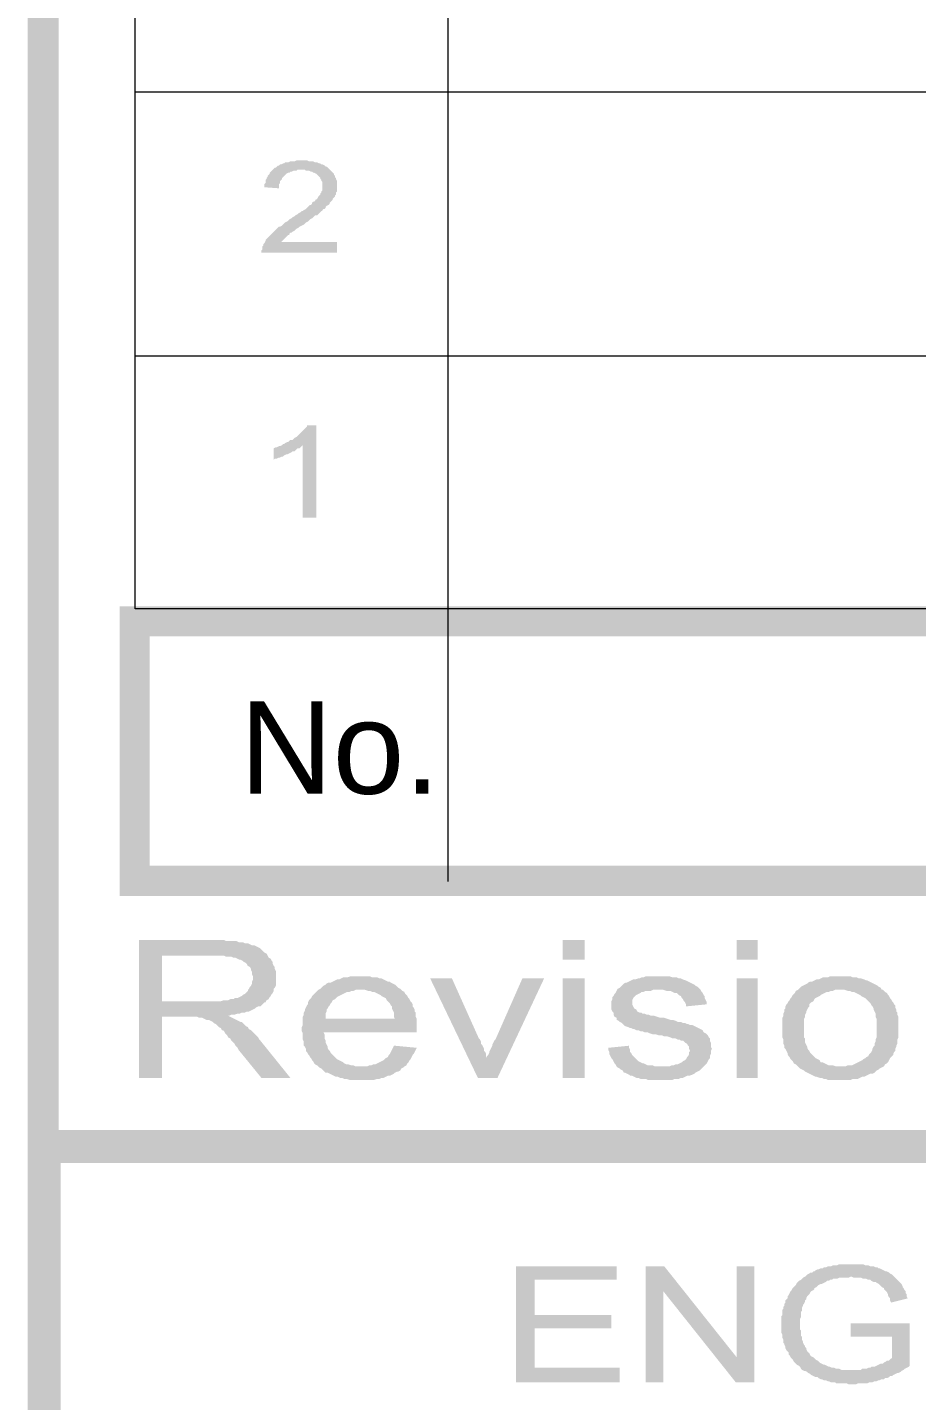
# Model space of a CAD drawing. Header units: millimetres. Extents: x 58 to 2247, y 57 to 1671.
# Drawn here: x 1912.5 to 1981.2, y 448.1 to 554.2 of the extents above; entities that cross this region are included whole.
import ezdxf

# ---------------------------------------------------------------- set-up
doc = ezdxf.new("R2010")
doc.units = ezdxf.units.MM
doc.header["$LTSCALE"] = 0.5
for name, color, linetype in [('PDF_Geometry', 7, 'Continuous'), ('PDF_Solid Fills', 7, 'Continuous'), ('PDF_Text', 7, 'Continuous')]:
    doc.layers.add(name, color=color, linetype=linetype)
doc.styles.add('PDF ArialMT', font='arial.ttf')

msp = doc.modelspace()

# ---------------------------------------------------------------- hatches: boundary and pattern name
at = {"layer": 'PDF_Solid Fills', "transparency": 33554559}
for points in [[(1936.44, 537.59), (1936.44, 536.79), (1930.6, 536.79), (1930.6, 536.87), (1930.6, 536.95), (1930.68, 537.03), (1930.68, 537.19), (1930.68, 537.27), (1930.76, 537.35), (1930.76, 537.35), (1930.76, 537.43), (1930.84, 537.51), (1930.92, 537.67), (1930.92, 537.75), (1931, 537.83), (1931.08, 537.91), (1931.16, 537.99), (1931.24, 538.07), (1931.32, 538.15), (1931.4, 538.23), (1931.48, 538.31), (1931.48, 538.31), (1931.56, 538.39), (1931.64, 538.47), (1931.64, 538.47), (1931.72, 538.55), (1931.8, 538.63), (1931.88, 538.71), (1931.96, 538.79), (1932.04, 538.79), (1932.2, 538.87), (1932.28, 538.95), (1932.36, 539.03), (1932.44, 539.11), (1932.6, 539.19), (1932.68, 539.27), (1932.76, 539.35), (1932.92, 539.43), (1933, 539.51), (1933.16, 539.59), (1933.24, 539.67), (1933.4, 539.75), (1933.48, 539.83), (1933.64, 539.91), (1933.72, 539.99), (1933.8, 539.99), (1933.88, 540.07), (1934.04, 540.15), (1934.12, 540.23), (1934.2, 540.31), (1934.28, 540.39), (1934.36, 540.47), (1934.44, 540.47), (1934.52, 540.55), (1934.52, 540.63), (1934.6, 540.71), (1934.68, 540.71), (1934.76, 540.79), (1934.76, 540.87), (1934.84, 540.87), (1934.84, 540.87), (1934.92, 540.95), (1935, 541.11), (1935.08, 541.19), (1935.16, 541.27), (1935.16, 541.35), (1935.24, 541.43), (1935.24, 541.51), (1935.32, 541.59), (1935.32, 541.67), (1935.32, 541.83), (1935.32, 541.91), (1935.32, 541.91), (1935.32, 542.07), (1935.32, 542.15), (1935.32, 542.23), (1935.24, 542.31), (1935.24, 542.39), (1935.16, 542.47), (1935.16, 542.55), (1935.08, 542.63), (1935, 542.71), (1934.92, 542.79), (1934.92, 542.79), (1934.84, 542.87), (1934.68, 542.95), (1934.6, 542.95), (1934.52, 543.03), (1934.44, 543.03), (1934.28, 543.11), (1934.2, 543.11), (1934.04, 543.11), (1933.96, 543.19), (1933.8, 543.19), (1933.72, 543.19), (1933.56, 543.19), (1933.4, 543.19), (1933.32, 543.11), (1933.16, 543.11), (1933.08, 543.11), (1932.92, 543.03), (1932.84, 543.03), (1932.76, 542.95), (1932.68, 542.95), (1932.52, 542.87), (1932.44, 542.79), (1932.44, 542.79), (1932.36, 542.71), (1932.28, 542.63), (1932.2, 542.55), (1932.2, 542.47), (1932.12, 542.39), (1932.04, 542.31), (1932.04, 542.23), (1932.04, 542.15), (1931.96, 542.07), (1931.96, 541.99), (1931.96, 541.83), (1931.96, 541.75), (1930.84, 541.83), (1930.84, 541.91), (1930.84, 542.07), (1930.92, 542.15), (1930.92, 542.23), (1930.92, 542.39), (1931, 542.47), (1931, 542.55), (1931.08, 542.63), (1931.08, 542.71), (1931.16, 542.79), (1931.24, 542.87), (1931.24, 542.95), (1931.32, 543.03), (1931.4, 543.11), (1931.48, 543.19), (1931.56, 543.27), (1931.64, 543.35), (1931.72, 543.35), (1931.8, 543.43), (1931.88, 543.51), (1931.96, 543.51), (1932.04, 543.59), (1932.12, 543.59), (1932.28, 543.67), (1932.36, 543.67), (1932.44, 543.75), (1932.6, 543.75), (1932.68, 543.75), (1932.84, 543.83), (1932.92, 543.83), (1933.08, 543.83), (1933.16, 543.83), (1933.32, 543.91), (1933.48, 543.91), (1933.56, 543.91), (1933.72, 543.91), (1933.88, 543.91), (1933.96, 543.91), (1934.12, 543.91), (1934.28, 543.83), (1934.36, 543.83), (1934.52, 543.83), (1934.6, 543.83), (1934.76, 543.75), (1934.84, 543.75), (1934.92, 543.75), (1935.08, 543.67), (1935.16, 543.67), (1935.24, 543.59), (1935.32, 543.59), (1935.48, 543.51), (1935.56, 543.43), (1935.64, 543.43), (1935.72, 543.35), (1935.72, 543.35), (1935.8, 543.27), (1935.88, 543.19), (1935.96, 543.11), (1936.04, 543.03), (1936.12, 542.95), (1936.2, 542.87), (1936.2, 542.79), (1936.28, 542.71), (1936.28, 542.63), (1936.36, 542.55), (1936.36, 542.47), (1936.44, 542.31), (1936.44, 542.23), (1936.44, 542.15), (1936.44, 542.07), (1936.44, 541.99), (1936.44, 541.91), (1936.44, 541.83), (1936.44, 541.75), (1936.44, 541.67), (1936.44, 541.51), (1936.36, 541.43), (1936.36, 541.35), (1936.36, 541.27), (1936.28, 541.19), (1936.28, 541.11), (1936.2, 541.03), (1936.12, 540.95), (1936.12, 540.87), (1936.04, 540.79), (1935.96, 540.71), (1935.88, 540.63), (1935.88, 540.55), (1935.8, 540.47), (1935.64, 540.39), (1935.56, 540.31), (1935.56, 540.23), (1935.48, 540.15), (1935.4, 540.15), (1935.32, 540.07), (1935.32, 539.99), (1935.24, 539.99), (1935.16, 539.91), (1935.08, 539.83), (1935, 539.75), (1934.92, 539.67), (1934.76, 539.67), (1934.68, 539.59), (1934.6, 539.51), (1934.52, 539.43), (1934.36, 539.35), (1934.28, 539.27), (1934.2, 539.19), (1934.04, 539.11), (1933.96, 539.03), (1933.88, 538.95), (1933.72, 538.87), (1933.56, 538.79), (1933.48, 538.71), (1933.32, 538.63), (1933.24, 538.55), (1933.16, 538.47), (1933, 538.39), (1932.92, 538.31), (1932.84, 538.31), (1932.76, 538.23), (1932.76, 538.15), (1932.68, 538.15), (1932.6, 538.07), (1932.6, 538.07), (1932.52, 537.99), (1932.44, 537.91), (1932.36, 537.83), (1932.28, 537.75), (1932.2, 537.67), (1932.12, 537.59), (1932.12, 537.59)], [(1934.84, 516.31), (1933.8, 516.31), (1933.8, 521.91), (1933.72, 521.83), (1933.64, 521.75), (1933.56, 521.67), (1933.4, 521.67), (1933.32, 521.59), (1933.24, 521.51), (1933.16, 521.43), (1933, 521.43), (1932.92, 521.35), (1932.76, 521.27), (1932.76, 521.27), (1932.6, 521.19), (1932.52, 521.19), (1932.36, 521.11), (1932.28, 521.03), (1932.2, 521.03), (1932.04, 520.95), (1931.96, 520.95), (1931.8, 520.87), (1931.72, 520.87), (1931.64, 520.87), (1931.56, 520.79), (1931.56, 521.67), (1931.72, 521.75), (1931.8, 521.75), (1931.96, 521.83), (1932.04, 521.83), (1932.2, 521.91), (1932.28, 521.99), (1932.36, 521.99), (1932.44, 522.07), (1932.6, 522.15), (1932.68, 522.15), (1932.76, 522.23), (1932.84, 522.31), (1933, 522.31), (1933.08, 522.39), (1933.16, 522.47), (1933.16, 522.47), (1933.32, 522.55), (1933.4, 522.63), (1933.48, 522.71), (1933.56, 522.79), (1933.64, 522.87), (1933.72, 522.95), (1933.8, 523.03), (1933.88, 523.11), (1933.96, 523.19), (1934.04, 523.27), (1934.12, 523.35), (1934.12, 523.43), (1934.12, 523.43), (1934.84, 523.43)], [(1947.32, 473.03), (1943.64, 480.71), (1945.32, 480.71), (1947.4, 476.07), (1947.48, 475.99), (1947.56, 475.83), (1947.56, 475.67), (1947.64, 475.59), (1947.72, 475.43), (1947.8, 475.27), (1947.8, 475.11), (1947.88, 475.03), (1947.96, 474.87), (1947.96, 474.71), (1948.04, 474.55), (1948.04, 474.55), (1948.04, 474.71), (1948.12, 474.79), (1948.2, 474.95), (1948.2, 475.03), (1948.28, 475.19), (1948.36, 475.35), (1948.44, 475.51), (1948.44, 475.59), (1948.52, 475.75), (1948.6, 475.91), (1948.68, 475.99), (1950.76, 480.71), (1952.44, 480.71), (1948.84, 473.03)], [(1957.4, 475.35), (1959, 475.51), (1959, 475.35), (1959.08, 475.19), (1959.08, 475.03), (1959.16, 474.95), (1959.24, 474.79), (1959.32, 474.71), (1959.48, 474.55), (1959.56, 474.47), (1959.64, 474.39), (1959.72, 474.31), (1959.88, 474.23), (1960.04, 474.15), (1960.12, 474.15), (1960.28, 474.07), (1960.44, 473.99), (1960.6, 473.99), (1960.84, 473.99), (1961, 473.91), (1961.24, 473.91), (1961.4, 473.91), (1961.48, 473.91), (1961.72, 473.91), (1961.88, 473.91), (1962.12, 473.91), (1962.28, 473.99), (1962.44, 473.99), (1962.6, 474.07), (1962.76, 474.07), (1962.92, 474.15), (1963.08, 474.23), (1963.16, 474.31), (1963.32, 474.39), (1963.4, 474.47), (1963.48, 474.63), (1963.56, 474.71), (1963.64, 474.87), (1963.64, 475.03), (1963.72, 475.11), (1963.64, 475.27), (1963.64, 475.43), (1963.56, 475.51), (1963.48, 475.67), (1963.32, 475.75), (1963.24, 475.83), (1963.16, 475.91), (1963, 475.91), (1962.92, 475.99), (1962.76, 475.99), (1962.6, 476.07), (1962.36, 476.07), (1962.2, 476.15), (1961.96, 476.23), (1961.72, 476.23), (1961.56, 476.31), (1961.32, 476.31), (1961.08, 476.39), (1960.84, 476.39), (1960.6, 476.47), (1960.44, 476.55), (1960.2, 476.55), (1960.04, 476.63), (1959.88, 476.63), (1959.72, 476.71), (1959.56, 476.71), (1959.4, 476.79), (1959.32, 476.79), (1959.16, 476.87), (1959.08, 476.87), (1959.08, 476.87), (1958.92, 476.95), (1958.68, 477.03), (1958.6, 477.11), (1958.44, 477.27), (1958.28, 477.35), (1958.2, 477.43), (1958.04, 477.51), (1958.04, 477.67), (1957.88, 477.75), (1957.8, 477.91), (1957.8, 478.07), (1957.72, 478.15), (1957.64, 478.31), (1957.64, 478.47), (1957.64, 478.63), (1957.64, 478.71), (1957.64, 478.79), (1957.64, 478.95), (1957.72, 479.11), (1957.72, 479.27), (1957.8, 479.35), (1957.88, 479.51), (1957.96, 479.59), (1958.04, 479.75), (1958.12, 479.91), (1958.28, 479.99), (1958.36, 480.07), (1958.52, 480.23), (1958.6, 480.31), (1958.76, 480.39), (1958.84, 480.39), (1959, 480.47), (1959.16, 480.55), (1959.32, 480.63), (1959.48, 480.63), (1959.72, 480.71), (1959.8, 480.71), (1959.96, 480.79), (1960.12, 480.79), (1960.28, 480.87), (1960.44, 480.87), (1960.68, 480.87), (1960.84, 480.87), (1961, 480.87), (1961.16, 480.87), (1961.4, 480.87), (1961.56, 480.87), (1961.8, 480.87), (1961.96, 480.87), (1962.12, 480.87), (1962.36, 480.79), (1962.52, 480.79), (1962.68, 480.79), (1962.84, 480.71), (1963, 480.71), (1963.16, 480.63), (1963.16, 480.63), (1963.4, 480.55), (1963.56, 480.47), (1963.72, 480.39), (1963.88, 480.31), (1964.04, 480.23), (1964.12, 480.15), (1964.28, 480.07), (1964.36, 479.99), (1964.44, 479.91), (1964.52, 479.83), (1964.6, 479.67), (1964.68, 479.59), (1964.76, 479.43), (1964.84, 479.35), (1964.84, 479.19), (1964.92, 479.03), (1965, 478.87), (1965, 478.71), (1963.4, 478.55), (1963.4, 478.71), (1963.32, 478.87), (1963.24, 478.95), (1963.16, 479.11), (1963.08, 479.19), (1963, 479.35), (1962.84, 479.43), (1962.76, 479.51), (1962.68, 479.59), (1962.52, 479.59), (1962.36, 479.67), (1962.2, 479.75), (1962.04, 479.75), (1961.88, 479.75), (1961.64, 479.83), (1961.48, 479.83), (1961.32, 479.83), (1961.08, 479.83), (1960.84, 479.83), (1960.68, 479.75), (1960.44, 479.75), (1960.28, 479.75), (1960.12, 479.67), (1959.96, 479.67), (1959.88, 479.59), (1959.72, 479.51), (1959.72, 479.51), (1959.56, 479.43), (1959.4, 479.27), (1959.32, 479.19), (1959.24, 479.03), (1959.24, 478.95), (1959.24, 478.79), (1959.24, 478.71), (1959.32, 478.55), (1959.4, 478.39), (1959.4, 478.39), (1959.56, 478.31), (1959.64, 478.15), (1959.8, 478.07), (1959.96, 478.07), (1960.04, 477.99), (1960.12, 477.99), (1960.2, 477.99), (1960.36, 477.91), (1960.52, 477.91), (1960.68, 477.83), (1960.92, 477.83), (1961.16, 477.75), (1961.4, 477.67), (1961.48, 477.67), (1961.72, 477.67), (1961.96, 477.59), (1962.2, 477.51), (1962.36, 477.51), (1962.6, 477.43), (1962.76, 477.35), (1963, 477.35), (1963.16, 477.27), (1963.32, 477.27), (1963.48, 477.19), (1963.56, 477.19), (1963.72, 477.11), (1963.8, 477.11), (1963.88, 477.11), (1964.04, 477.03), (1964.2, 476.95), (1964.36, 476.87), (1964.52, 476.79), (1964.68, 476.71), (1964.76, 476.55), (1964.92, 476.47), (1965, 476.39), (1965.08, 476.31), (1965.16, 476.15), (1965.24, 476.07), (1965.24, 475.91), (1965.32, 475.75), (1965.32, 475.59), (1965.32, 475.43), (1965.4, 475.27), (1965.4, 475.27), (1965.32, 475.11), (1965.32, 475.03), (1965.32, 474.87), (1965.24, 474.71), (1965.24, 474.55), (1965.16, 474.47), (1965.08, 474.31), (1965, 474.15), (1964.92, 474.07), (1964.76, 473.91), (1964.68, 473.83), (1964.6, 473.75), (1964.44, 473.59), (1964.28, 473.51), (1964.12, 473.43), (1964.04, 473.35), (1963.88, 473.27), (1963.64, 473.19), (1963.48, 473.19), (1963.32, 473.11), (1963.16, 473.03), (1963, 473.03), (1962.84, 472.95), (1962.68, 472.95), (1962.52, 472.95), (1962.36, 472.87), (1962.12, 472.87), (1961.96, 472.87), (1961.8, 472.87), (1961.56, 472.87), (1961.48, 472.87), (1961.24, 472.87), (1961.08, 472.87), (1960.84, 472.87), (1960.6, 472.87), (1960.44, 472.87), (1960.28, 472.95), (1960.04, 472.95), (1959.88, 472.95), (1959.72, 473.03), (1959.56, 473.03), (1959.4, 473.11), (1959.24, 473.19), (1959.08, 473.19), (1959, 473.27), (1958.84, 473.35), (1958.68, 473.43), (1958.6, 473.43), (1958.52, 473.59), (1958.36, 473.67), (1958.28, 473.75), (1958.12, 473.83), (1958.04, 473.91), (1957.96, 474.07), (1957.88, 474.15), (1957.8, 474.31), (1957.72, 474.47), (1957.64, 474.55), (1957.56, 474.71), (1957.48, 474.87), (1957.48, 475.03), (1957.4, 475.19), (1957.4, 475.35)], [(1950.28, 449.51), (1950.28, 458.47), (1958.04, 458.47), (1958.04, 457.43), (1951.72, 457.43), (1951.72, 454.71), (1957.64, 454.71), (1957.64, 453.67), (1951.72, 453.67), (1951.72, 450.63), (1958.28, 450.63), (1958.28, 449.51)], [(1960.28, 449.51), (1960.28, 458.47), (1961.72, 458.47), (1967.32, 451.43), (1967.32, 458.47), (1968.68, 458.47), (1968.68, 449.51), (1967.24, 449.51), (1961.64, 456.55), (1961.64, 449.51)], [(1976.12, 453.03), (1976.12, 454.07), (1980.68, 454.07), (1980.68, 450.79), (1980.6, 450.71), (1980.44, 450.63), (1980.28, 450.55), (1980.2, 450.47), (1980.04, 450.39), (1979.96, 450.31), (1979.8, 450.23), (1979.72, 450.23), (1979.56, 450.15), (1979.4, 450.07), (1979.32, 449.99), (1979.16, 449.99), (1979.08, 449.91), (1978.92, 449.83), (1978.76, 449.83), (1978.68, 449.75), (1978.52, 449.75), (1978.36, 449.67), (1978.28, 449.67), (1978.12, 449.59), (1977.96, 449.59), (1977.8, 449.51), (1977.64, 449.51), (1977.56, 449.51), (1977.4, 449.43), (1977.24, 449.43), (1977.08, 449.43), (1976.92, 449.43), (1976.76, 449.43), (1976.68, 449.43), (1976.52, 449.35), (1976.36, 449.35), (1976.28, 449.35), (1976.12, 449.35), (1975.96, 449.35), (1975.8, 449.43), (1975.64, 449.43), (1975.48, 449.43), (1975.32, 449.43), (1975.16, 449.43), (1975, 449.43), (1974.92, 449.51), (1974.76, 449.51), (1974.6, 449.51), (1974.44, 449.59), (1974.36, 449.59), (1974.2, 449.67), (1974.04, 449.67), (1973.88, 449.75), (1973.8, 449.75), (1973.64, 449.83), (1973.56, 449.91), (1973.4, 449.91), (1973.4, 449.91), (1973.24, 449.99), (1973.08, 450.07), (1973, 450.15), (1972.84, 450.23), (1972.76, 450.31), (1972.6, 450.39), (1972.52, 450.39), (1972.36, 450.47), (1972.28, 450.55), (1972.2, 450.71), (1972.12, 450.79), (1971.96, 450.87), (1971.88, 450.95), (1971.8, 451.03), (1971.72, 451.11), (1971.64, 451.27), (1971.56, 451.35), (1971.48, 451.43), (1971.4, 451.59), (1971.4, 451.59), (1971.32, 451.67), (1971.32, 451.83), (1971.24, 451.91), (1971.16, 451.99), (1971.08, 452.15), (1971.08, 452.23), (1971, 452.39), (1971, 452.47), (1970.92, 452.55), (1970.92, 452.71), (1970.92, 452.79), (1970.84, 452.95), (1970.84, 453.03), (1970.84, 453.19), (1970.76, 453.35), (1970.76, 453.43), (1970.76, 453.59), (1970.76, 453.67), (1970.76, 453.83), (1970.76, 453.99), (1970.76, 453.99), (1970.76, 454.07), (1970.76, 454.23), (1970.76, 454.31), (1970.76, 454.47), (1970.76, 454.63), (1970.84, 454.71), (1970.84, 454.87), (1970.84, 454.95), (1970.84, 455.11), (1970.92, 455.19), (1970.92, 455.35), (1971, 455.43), (1971, 455.59), (1971.08, 455.67), (1971.08, 455.83), (1971.16, 455.91), (1971.24, 455.99), (1971.24, 456.15), (1971.32, 456.23), (1971.4, 456.39), (1971.4, 456.39), (1971.48, 456.55), (1971.56, 456.63), (1971.64, 456.79), (1971.72, 456.87), (1971.8, 456.95), (1971.88, 457.03), (1971.96, 457.19), (1972.04, 457.27), (1972.12, 457.35), (1972.28, 457.43), (1972.36, 457.51), (1972.44, 457.59), (1972.6, 457.67), (1972.68, 457.75), (1972.76, 457.83), (1972.92, 457.91), (1973, 457.99), (1973.16, 457.99), (1973.24, 458.07), (1973.32, 458.07), (1973.4, 458.15), (1973.56, 458.23), (1973.64, 458.23), (1973.8, 458.31), (1973.96, 458.31), (1974.04, 458.39), (1974.2, 458.39), (1974.36, 458.47), (1974.52, 458.47), (1974.6, 458.47), (1974.76, 458.55), (1974.92, 458.55), (1975.08, 458.55), (1975.24, 458.63), (1975.32, 458.63), (1975.48, 458.63), (1975.64, 458.63), (1975.8, 458.63), (1975.96, 458.63), (1976.12, 458.63), (1976.28, 458.63), (1976.44, 458.63), (1976.6, 458.63), (1976.76, 458.63), (1976.92, 458.63), (1977.08, 458.63), (1977.24, 458.55), (1977.32, 458.55), (1977.48, 458.55), (1977.64, 458.47), (1977.8, 458.47), (1977.88, 458.47), (1978.04, 458.39), (1978.2, 458.39), (1978.28, 458.31), (1978.36, 458.31), (1978.52, 458.23), (1978.68, 458.15), (1978.84, 458.07), (1978.92, 458.07), (1979.08, 457.99), (1979.16, 457.91), (1979.32, 457.83), (1979.4, 457.75), (1979.48, 457.67), (1979.56, 457.59), (1979.64, 457.51), (1979.72, 457.43), (1979.8, 457.35), (1979.88, 457.27), (1979.96, 457.19), (1980.04, 457.11), (1980.12, 456.95), (1980.12, 456.87), (1980.2, 456.79), (1980.28, 456.63), (1980.36, 456.55), (1980.36, 456.39), (1980.44, 456.31), (1980.44, 456.15), (1980.52, 455.99), (1980.52, 455.99), (1979.24, 455.67), (1979.16, 455.83), (1979.16, 455.99), (1979.08, 456.07), (1979, 456.23), (1979, 456.31), (1978.92, 456.47), (1978.84, 456.55), (1978.76, 456.63), (1978.68, 456.71), (1978.68, 456.79), (1978.52, 456.87), (1978.44, 456.95), (1978.36, 457.03), (1978.28, 457.11), (1978.12, 457.19), (1978.04, 457.27), (1977.88, 457.27), (1977.72, 457.35), (1977.64, 457.43), (1977.48, 457.43), (1977.32, 457.51), (1977.24, 457.51), (1977.08, 457.51), (1976.92, 457.59), (1976.76, 457.59), (1976.6, 457.59), (1976.52, 457.59), (1976.36, 457.59), (1976.2, 457.67), (1976.12, 457.67), (1975.96, 457.59), (1975.8, 457.59), (1975.64, 457.59), (1975.48, 457.59), (1975.32, 457.59), (1975.24, 457.59), (1975.08, 457.51), (1974.92, 457.51), (1974.76, 457.51), (1974.68, 457.43), (1974.52, 457.43), (1974.44, 457.35), (1974.28, 457.35), (1974.2, 457.27), (1974.04, 457.19), (1973.88, 457.11), (1973.8, 457.11), (1973.64, 457.03), (1973.56, 456.95), (1973.48, 456.87), (1973.32, 456.79), (1973.32, 456.71), (1973.24, 456.63), (1973.08, 456.55), (1973, 456.47), (1972.92, 456.31), (1972.84, 456.23), (1972.76, 456.15), (1972.68, 455.99), (1972.68, 455.91), (1972.6, 455.83), (1972.6, 455.75), (1972.52, 455.59), (1972.44, 455.51), (1972.44, 455.43), (1972.36, 455.27), (1972.36, 455.19), (1972.36, 455.03), (1972.28, 454.95), (1972.28, 454.79), (1972.28, 454.71), (1972.28, 454.55), (1972.2, 454.39), (1972.2, 454.31), (1972.2, 454.15), (1972.2, 454.07), (1972.2, 453.91), (1972.2, 453.75), (1972.2, 453.59), (1972.28, 453.51), (1972.28, 453.35), (1972.28, 453.27), (1972.28, 453.11), (1972.36, 453.03), (1972.36, 452.87), (1972.36, 452.79), (1972.44, 452.63), (1972.44, 452.55), (1972.52, 452.39), (1972.6, 452.31), (1972.6, 452.23), (1972.68, 452.15), (1972.68, 452.07), (1972.76, 451.91), (1972.84, 451.83), (1972.92, 451.75), (1973, 451.59), (1973.08, 451.51), (1973.24, 451.43), (1973.32, 451.35), (1973.4, 451.27), (1973.56, 451.19), (1973.64, 451.11), (1973.72, 451.03), (1973.88, 450.95), (1974.04, 450.87), (1974.12, 450.87), (1974.12, 450.87), (1974.28, 450.79), (1974.44, 450.71), (1974.52, 450.71), (1974.68, 450.63), (1974.84, 450.63), (1975, 450.55), (1975.08, 450.55), (1975.24, 450.55), (1975.4, 450.47), (1975.56, 450.47), (1975.72, 450.47), (1975.88, 450.47), (1975.96, 450.47), (1976.12, 450.47), (1976.12, 450.47), (1976.28, 450.47), (1976.44, 450.47), (1976.6, 450.47), (1976.76, 450.47), (1976.92, 450.47), (1977, 450.55), (1977.16, 450.55), (1977.32, 450.55), (1977.48, 450.63), (1977.64, 450.63), (1977.72, 450.71), (1977.88, 450.71), (1977.96, 450.71), (1978.12, 450.79), (1978.28, 450.87), (1978.44, 450.95), (1978.6, 450.95), (1978.68, 451.03), (1978.84, 451.11), (1978.92, 451.19), (1979.08, 451.19), (1979.16, 451.27), (1979.24, 451.35), (1979.32, 451.35), (1979.32, 453.03)]]:
    msp.add_hatch(color=256, dxfattribs=at).paths.add_polyline_path(points)
h = msp.add_hatch(color=256, dxfattribs=at)
h.paths.add_polyline_path([(1921.16, 473.03), (1921.16, 483.67), (1927, 483.67), (1927.24, 483.67), (1927.48, 483.67), (1927.72, 483.67), (1927.88, 483.59), (1928.12, 483.59), (1928.28, 483.59), (1928.52, 483.59), (1928.68, 483.59), (1928.84, 483.51), (1929, 483.51), (1929.16, 483.51), (1929.32, 483.43), (1929.48, 483.43), (1929.56, 483.43), (1929.72, 483.35), (1929.88, 483.27), (1930.04, 483.27), (1930.2, 483.19), (1930.36, 483.11), (1930.52, 483.03), (1930.6, 482.95), (1930.76, 482.79), (1930.84, 482.71), (1931, 482.63), (1931.08, 482.47), (1931.16, 482.31), (1931.32, 482.23), (1931.4, 482.07), (1931.48, 481.99), (1931.48, 481.83), (1931.56, 481.67), (1931.64, 481.59), (1931.64, 481.43), (1931.72, 481.27), (1931.72, 481.11), (1931.72, 480.95), (1931.72, 480.87), (1931.72, 480.71), (1931.72, 480.63), (1931.72, 480.47), (1931.72, 480.31), (1931.72, 480.15), (1931.64, 479.99), (1931.56, 479.91), (1931.56, 479.75), (1931.48, 479.59), (1931.4, 479.51), (1931.32, 479.35), (1931.24, 479.27), (1931.16, 479.11), (1931, 479.03), (1930.92, 478.87), (1930.84, 478.87), (1930.76, 478.79), (1930.6, 478.63), (1930.52, 478.55), (1930.36, 478.55), (1930.2, 478.47), (1930.12, 478.39), (1929.96, 478.31), (1929.8, 478.23), (1929.64, 478.15), (1929.48, 478.15), (1929.32, 478.07), (1929.08, 478.07), (1928.92, 477.99), (1928.76, 477.99), (1928.52, 477.91), (1928.28, 477.91), (1928.12, 477.83), (1928.04, 477.83), (1928.2, 477.75), (1928.36, 477.67), (1928.52, 477.59), (1928.68, 477.51), (1928.84, 477.43), (1929, 477.35), (1929.08, 477.35), (1929.16, 477.27), (1929.32, 477.11), (1929.4, 477.03), (1929.56, 476.95), (1929.64, 476.79), (1929.8, 476.71), (1929.88, 476.63), (1930.04, 476.47), (1930.12, 476.39), (1930.28, 476.23), (1930.36, 476.15), (1930.44, 475.99), (1930.52, 475.91), (1932.84, 473.03), (1930.6, 473.03), (1928.84, 475.19), (1928.76, 475.35), (1928.6, 475.51), (1928.52, 475.67), (1928.36, 475.83), (1928.28, 475.91), (1928.2, 476.07), (1928.04, 476.15), (1927.96, 476.31), (1927.88, 476.39), (1927.8, 476.47), (1927.72, 476.63), (1927.64, 476.71), (1927.56, 476.71), (1927.48, 476.87), (1927.32, 476.95), (1927.16, 477.11), (1927.08, 477.19), (1926.92, 477.27), (1926.84, 477.35), (1926.68, 477.43), (1926.52, 477.51), (1926.36, 477.51), (1926.2, 477.59), (1926.04, 477.67), (1925.88, 477.67), (1925.8, 477.67), (1925.64, 477.75), (1925.48, 477.75), (1925.24, 477.75), (1925, 477.75), (1924.92, 477.75), (1922.92, 477.75), (1922.92, 473.03)], flags=0)
h.paths.add_polyline_path([(1922.92, 478.95), (1926.68, 478.95), (1926.92, 478.95), (1927.08, 478.95), (1927.32, 478.95), (1927.48, 478.95), (1927.72, 479.03), (1927.88, 479.03), (1928.04, 479.03), (1928.2, 479.11), (1928.36, 479.11), (1928.52, 479.11), (1928.52, 479.19), (1928.76, 479.19), (1928.92, 479.27), (1929.08, 479.35), (1929.16, 479.43), (1929.32, 479.51), (1929.48, 479.67), (1929.56, 479.75), (1929.56, 479.83), (1929.64, 479.91), (1929.72, 480.07), (1929.8, 480.15), (1929.88, 480.31), (1929.88, 480.47), (1929.96, 480.63), (1929.96, 480.71), (1929.96, 480.87), (1929.88, 481.03), (1929.88, 481.19), (1929.8, 481.35), (1929.8, 481.43), (1929.72, 481.59), (1929.56, 481.67), (1929.48, 481.83), (1929.4, 481.91), (1929.24, 481.99), (1929.16, 482.07), (1929, 482.15), (1928.92, 482.15), (1928.76, 482.23), (1928.6, 482.31), (1928.44, 482.31), (1928.28, 482.39), (1928.12, 482.39), (1927.88, 482.39), (1927.72, 482.47), (1927.48, 482.47), (1927.24, 482.47), (1927.08, 482.47), (1922.92, 482.47)], flags=0)
h = msp.add_hatch(color=256, dxfattribs=at)
h.paths.add_polyline_path([(1940.92, 475.51), (1942.6, 475.35), (1942.52, 475.19), (1942.44, 475.03), (1942.36, 474.87), (1942.28, 474.79), (1942.2, 474.63), (1942.12, 474.47), (1942.04, 474.39), (1941.96, 474.23), (1941.88, 474.15), (1941.8, 473.99), (1941.64, 473.91), (1941.56, 473.83), (1941.4, 473.75), (1941.32, 473.59), (1941.16, 473.51), (1941.08, 473.51), (1940.92, 473.43), (1940.84, 473.35), (1940.68, 473.27), (1940.52, 473.19), (1940.36, 473.19), (1940.2, 473.11), (1940.04, 473.03), (1939.88, 473.03), (1939.72, 472.95), (1939.56, 472.95), (1939.32, 472.87), (1939.16, 472.87), (1939, 472.87), (1938.76, 472.87), (1938.6, 472.87), (1938.36, 472.87), (1938.36, 472.87), (1938.12, 472.87), (1937.96, 472.87), (1937.72, 472.87), (1937.56, 472.87), (1937.4, 472.87), (1937.16, 472.95), (1937, 472.95), (1936.84, 473.03), (1936.68, 473.03), (1936.52, 473.11), (1936.36, 473.11), (1936.2, 473.19), (1936.04, 473.27), (1935.88, 473.35), (1935.72, 473.43), (1935.56, 473.43), (1935.48, 473.51), (1935.32, 473.67), (1935.24, 473.75), (1935.08, 473.83), (1935, 473.91), (1934.92, 473.99), (1934.76, 474.07), (1934.68, 474.15), (1934.6, 474.31), (1934.52, 474.39), (1934.44, 474.55), (1934.36, 474.63), (1934.28, 474.79), (1934.2, 474.87), (1934.12, 475.03), (1934.04, 475.11), (1934.04, 475.27), (1933.96, 475.43), (1933.88, 475.51), (1933.88, 475.67), (1933.88, 475.83), (1933.8, 475.99), (1933.8, 476.15), (1933.8, 476.31), (1933.8, 476.47), (1933.72, 476.63), (1933.72, 476.79), (1933.72, 476.79), (1933.72, 476.95), (1933.8, 477.11), (1933.8, 477.27), (1933.8, 477.43), (1933.8, 477.59), (1933.8, 477.75), (1933.88, 477.91), (1933.88, 478.07), (1933.96, 478.23), (1933.96, 478.31), (1934.04, 478.47), (1934.12, 478.63), (1934.2, 478.71), (1934.2, 478.87), (1934.28, 479.03), (1934.36, 479.11), (1934.44, 479.19), (1934.52, 479.35), (1934.6, 479.43), (1934.76, 479.59), (1934.84, 479.67), (1934.92, 479.75), (1935, 479.83), (1935.16, 479.91), (1935.24, 479.99), (1935.4, 480.15), (1935.56, 480.23), (1935.64, 480.31), (1935.8, 480.39), (1935.96, 480.39), (1936.12, 480.47), (1936.28, 480.55), (1936.44, 480.63), (1936.6, 480.63), (1936.76, 480.71), (1936.92, 480.79), (1937.08, 480.79), (1937.24, 480.79), (1937.48, 480.87), (1937.64, 480.87), (1937.8, 480.87), (1938.04, 480.87), (1938.2, 480.87), (1938.28, 480.87), (1938.44, 480.87), (1938.6, 480.87), (1938.84, 480.87), (1939, 480.87), (1939.16, 480.79), (1939.32, 480.79), (1939.56, 480.79), (1939.72, 480.71), (1939.88, 480.71), (1940.04, 480.63), (1940.2, 480.55), (1940.36, 480.47), (1940.52, 480.47), (1940.6, 480.39), (1940.76, 480.31), (1940.92, 480.23), (1941.08, 480.07), (1941.16, 479.99), (1941.32, 479.91), (1941.4, 479.83), (1941.48, 479.75), (1941.64, 479.67), (1941.72, 479.51), (1941.8, 479.43), (1941.88, 479.35), (1941.96, 479.19), (1942.04, 479.11), (1942.12, 478.95), (1942.2, 478.87), (1942.28, 478.71), (1942.28, 478.55), (1942.36, 478.47), (1942.44, 478.31), (1942.44, 478.15), (1942.52, 478.07), (1942.52, 477.91), (1942.52, 477.75), (1942.6, 477.59), (1942.6, 477.43), (1942.6, 477.27), (1942.6, 477.11), (1942.6, 476.95), (1942.6, 476.87), (1942.6, 476.79), (1942.6, 476.63), (1942.6, 476.55), (1935.4, 476.55), (1935.48, 476.39), (1935.48, 476.23), (1935.48, 476.07), (1935.56, 475.91), (1935.56, 475.75), (1935.64, 475.59), (1935.72, 475.43), (1935.72, 475.35), (1935.8, 475.19), (1935.88, 475.11), (1935.96, 474.95), (1936.04, 474.87), (1936.12, 474.79), (1936.28, 474.63), (1936.36, 474.55), (1936.44, 474.47), (1936.6, 474.39), (1936.76, 474.31), (1936.92, 474.23), (1937, 474.15), (1937.16, 474.07), (1937.32, 474.07), (1937.56, 473.99), (1937.72, 473.99), (1937.88, 473.91), (1938.04, 473.91), (1938.2, 473.91), (1938.36, 473.91), (1938.52, 473.91), (1938.76, 473.91), (1938.92, 473.99), (1939.08, 473.99), (1939.24, 474.07), (1939.4, 474.07), (1939.56, 474.15), (1939.72, 474.23), (1939.88, 474.31), (1939.88, 474.31), (1940.04, 474.39), (1940.12, 474.47), (1940.2, 474.55), (1940.36, 474.63), (1940.44, 474.79), (1940.52, 474.87), (1940.6, 475.03), (1940.68, 475.19), (1940.76, 475.35), (1940.84, 475.51), (1940.92, 475.51)], flags=0)
h.paths.add_polyline_path([(1935.56, 477.59), (1940.92, 477.59), (1940.84, 477.75), (1940.84, 477.91), (1940.84, 478.07), (1940.76, 478.23), (1940.68, 478.39), (1940.68, 478.55), (1940.6, 478.63), (1940.52, 478.79), (1940.44, 478.87), (1940.36, 478.95), (1940.28, 479.03), (1940.2, 479.19), (1940.04, 479.27), (1939.88, 479.35), (1939.8, 479.43), (1939.64, 479.51), (1939.48, 479.59), (1939.32, 479.67), (1939.16, 479.67), (1939, 479.75), (1938.84, 479.75), (1938.6, 479.83), (1938.44, 479.83), (1938.28, 479.83), (1938.04, 479.83), (1937.88, 479.83), (1937.72, 479.75), (1937.56, 479.75), (1937.4, 479.67), (1937.24, 479.67), (1937.08, 479.59), (1936.92, 479.51), (1936.76, 479.43), (1936.6, 479.35), (1936.44, 479.27), (1936.36, 479.19), (1936.28, 479.11), (1936.12, 479.03), (1936.04, 478.87), (1935.96, 478.79), (1935.88, 478.63), (1935.8, 478.55), (1935.72, 478.39), (1935.64, 478.31), (1935.64, 478.15), (1935.56, 477.99), (1935.56, 477.83), (1935.56, 477.67), (1935.56, 477.59)], flags=0)
h = msp.add_hatch(color=256, dxfattribs=at)
h.paths.add_polyline_path([(1970.84, 476.87), (1970.84, 477.03), (1970.84, 477.19), (1970.84, 477.35), (1970.84, 477.51), (1970.84, 477.67), (1970.92, 477.83), (1970.92, 477.99), (1971, 478.15), (1971, 478.31), (1971.08, 478.39), (1971.08, 478.55), (1971.16, 478.71), (1971.24, 478.79), (1971.32, 478.95), (1971.4, 479.03), (1971.48, 479.19), (1971.56, 479.27), (1971.64, 479.43), (1971.72, 479.51), (1971.8, 479.59), (1971.88, 479.75), (1972.04, 479.83), (1972.12, 479.91), (1972.2, 479.99), (1972.28, 480.07), (1972.44, 480.15), (1972.6, 480.23), (1972.76, 480.31), (1972.84, 480.39), (1973, 480.47), (1973.16, 480.47), (1973.32, 480.55), (1973.48, 480.63), (1973.64, 480.63), (1973.8, 480.71), (1973.96, 480.79), (1974.2, 480.79), (1974.36, 480.79), (1974.52, 480.87), (1974.68, 480.87), (1974.92, 480.87), (1975.08, 480.87), (1975.24, 480.87), (1975.32, 480.87), (1975.56, 480.87), (1975.72, 480.87), (1975.88, 480.87), (1976.12, 480.87), (1976.28, 480.79), (1976.44, 480.79), (1976.6, 480.79), (1976.76, 480.71), (1976.92, 480.71), (1977.16, 480.63), (1977.32, 480.55), (1977.4, 480.55), (1977.56, 480.47), (1977.72, 480.39), (1977.88, 480.31), (1978.04, 480.23), (1978.2, 480.15), (1978.28, 480.07), (1978.44, 479.99), (1978.52, 479.83), (1978.6, 479.83), (1978.68, 479.75), (1978.76, 479.67), (1978.92, 479.59), (1979, 479.43), (1979.08, 479.35), (1979.16, 479.19), (1979.24, 479.11), (1979.32, 478.95), (1979.4, 478.87), (1979.48, 478.71), (1979.56, 478.63), (1979.56, 478.47), (1979.64, 478.31), (1979.64, 478.15), (1979.72, 478.07), (1979.72, 477.91), (1979.8, 477.75), (1979.8, 477.59), (1979.8, 477.43), (1979.8, 477.27), (1979.8, 477.11), (1979.8, 476.95), (1979.8, 476.79), (1979.8, 476.63), (1979.8, 476.47), (1979.8, 476.31), (1979.8, 476.15), (1979.72, 475.99), (1979.72, 475.83), (1979.72, 475.67), (1979.64, 475.51), (1979.64, 475.43), (1979.56, 475.27), (1979.56, 475.11), (1979.48, 475.03), (1979.4, 474.87), (1979.4, 474.79), (1979.32, 474.71), (1979.24, 474.63), (1979.16, 474.55), (1979.08, 474.39), (1979, 474.23), (1978.92, 474.15), (1978.76, 474.07), (1978.68, 473.91), (1978.52, 473.83), (1978.36, 473.75), (1978.28, 473.67), (1978.12, 473.59), (1977.96, 473.43), (1977.8, 473.35), (1977.64, 473.35), (1977.48, 473.27), (1977.32, 473.19), (1977.16, 473.11), (1977, 473.11), (1976.84, 473.03), (1976.68, 472.95), (1976.52, 472.95), (1976.28, 472.95), (1976.12, 472.87), (1975.96, 472.87), (1975.8, 472.87), (1975.56, 472.87), (1975.4, 472.87), (1975.32, 472.87), (1975.16, 472.87), (1974.92, 472.87), (1974.76, 472.87), (1974.52, 472.87), (1974.36, 472.87), (1974.2, 472.95), (1974.04, 472.95), (1973.88, 473.03), (1973.72, 473.03), (1973.48, 473.11), (1973.4, 473.11), (1973.24, 473.19), (1973.08, 473.27), (1972.92, 473.35), (1972.76, 473.43), (1972.6, 473.51), (1972.52, 473.59), (1972.36, 473.67), (1972.2, 473.75), (1972.12, 473.83), (1972.04, 473.91), (1971.96, 473.99), (1971.88, 474.07), (1971.72, 474.15), (1971.64, 474.31), (1971.56, 474.39), (1971.48, 474.47), (1971.4, 474.63), (1971.32, 474.71), (1971.24, 474.87), (1971.24, 474.95), (1971.16, 475.11), (1971.08, 475.27), (1971, 475.35), (1971, 475.51), (1970.92, 475.67), (1970.92, 475.83), (1970.92, 475.99), (1970.84, 476.15), (1970.84, 476.31), (1970.84, 476.47), (1970.84, 476.63), (1970.84, 476.79), (1970.84, 476.87)], flags=0)
h.paths.add_polyline_path([(1972.52, 476.87), (1972.52, 476.71), (1972.52, 476.55), (1972.52, 476.31), (1972.52, 476.15), (1972.6, 476.07), (1972.6, 475.91), (1972.6, 475.75), (1972.68, 475.59), (1972.76, 475.43), (1972.76, 475.35), (1972.84, 475.19), (1972.92, 475.11), (1973, 474.95), (1973.08, 474.87), (1973.16, 474.79), (1973.24, 474.71), (1973.32, 474.63), (1973.4, 474.55), (1973.56, 474.47), (1973.72, 474.39), (1973.8, 474.23), (1973.96, 474.23), (1974.12, 474.15), (1974.28, 474.07), (1974.44, 473.99), (1974.6, 473.99), (1974.76, 473.99), (1975, 473.91), (1975.16, 473.91), (1975.32, 473.91), (1975.48, 473.91), (1975.72, 473.91), (1975.88, 473.99), (1976.04, 473.99), (1976.2, 473.99), (1976.36, 474.07), (1976.52, 474.15), (1976.68, 474.23), (1976.84, 474.31), (1977, 474.39), (1977.08, 474.47), (1977.24, 474.55), (1977.32, 474.63), (1977.48, 474.71), (1977.56, 474.87), (1977.64, 474.95), (1977.72, 475.03), (1977.8, 475.19), (1977.8, 475.27), (1977.88, 475.43), (1977.96, 475.51), (1977.96, 475.67), (1978.04, 475.83), (1978.04, 475.99), (1978.12, 476.15), (1978.12, 476.31), (1978.12, 476.47), (1978.12, 476.63), (1978.12, 476.79), (1978.12, 476.87), (1978.12, 477.11), (1978.12, 477.27), (1978.12, 477.43), (1978.12, 477.59), (1978.04, 477.75), (1978.04, 477.91), (1978.04, 477.99), (1977.96, 478.15), (1977.88, 478.31), (1977.88, 478.39), (1977.8, 478.55), (1977.72, 478.63), (1977.64, 478.79), (1977.56, 478.87), (1977.48, 478.95), (1977.32, 479.11), (1977.32, 479.11), (1977.24, 479.19), (1977.08, 479.27), (1976.92, 479.35), (1976.84, 479.43), (1976.68, 479.51), (1976.52, 479.59), (1976.36, 479.67), (1976.2, 479.67), (1976.04, 479.75), (1975.88, 479.75), (1975.64, 479.83), (1975.48, 479.83), (1975.32, 479.83), (1975.16, 479.83), (1974.92, 479.83), (1974.76, 479.75), (1974.6, 479.75), (1974.44, 479.67), (1974.28, 479.67), (1974.12, 479.59), (1973.96, 479.51), (1973.8, 479.43), (1973.72, 479.35), (1973.56, 479.27), (1973.4, 479.19), (1973.32, 479.11), (1973.24, 478.95), (1973.08, 478.87), (1973, 478.79), (1972.92, 478.71), (1972.92, 478.55), (1972.84, 478.47), (1972.76, 478.31), (1972.68, 478.15), (1972.68, 478.07), (1972.6, 477.91), (1972.6, 477.75), (1972.52, 477.59), (1972.52, 477.43), (1972.52, 477.27), (1972.52, 477.11), (1972.52, 476.95), (1972.52, 476.87)], flags=0)

# ---------------------------------------------------------------- linework, layer by layer
at = {"layer": 'PDF_Geometry', "lineweight": 0, "const_width": 2.4}
msp.add_lwpolyline([(2233.09, 467.73), (1913.74, 467.73), (1913.74, 659.05), (2233.09, 659.05)], dxfattribs=at)
at = {"layer": 'PDF_Geometry', "lineweight": 18}
msp.add_lwpolyline([(1920.86, 509.25), (1920.86, 651.41), (2226.05, 651.41), (2226.05, 509.25)], close=True, dxfattribs=at)
for points in [[(1945.02, 488.21), (1945.02, 651.41)], [(2226.05, 549.17), (1920.86, 549.17)], [(2226.05, 528.77), (1920.86, 528.77)]]:
    msp.add_lwpolyline(points, dxfattribs=at)
at = {"layer": 'PDF_Geometry', "lineweight": 0}
for points, const_width in [([(1920.82, 488.25), (1920.82, 508.29), (2226.01, 508.29), (2226.01, 488.25)], 2.32), ([(1913.82, 364.17), (1913.82, 467.73), (2233.09, 467.73), (2233.09, 364.17)], 2.56)]:
    msp.add_lwpolyline(points, close=True, dxfattribs=dict(at, const_width=const_width))
at = {"layer": 'PDF_Solid Fills', "lineweight": 18, "transparency": 33554559}
for points in [[(1953.88, 482.15), (1953.88, 483.67), (1955.56, 482.15), (1955.56, 483.67)], [(1967.32, 482.15), (1967.32, 483.67), (1968.92, 482.15), (1968.92, 483.67)], [(1953.88, 473.03), (1953.88, 480.71), (1955.56, 473.03), (1955.56, 480.71)], [(1967.32, 473.03), (1967.32, 480.71), (1968.92, 473.03), (1968.92, 480.71)]]:
    msp.add_solid(points, dxfattribs=at)

# ---------------------------------------------------------------- texts
at = {"layer": 'PDF_Text', "insert": (1928.92, 498.49), "char_height": 7.127, "attachment_point": 4, "style": 'PDF ArialMT'}
msp.add_mtext('No.', dxfattribs=at)

doc.saveas('drawing.dxf')
